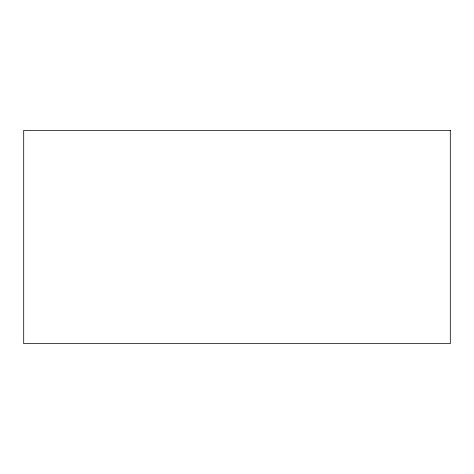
<?xml version="1.0" encoding="UTF-8"?>
<svg xmlns="http://www.w3.org/2000/svg" width="474" height="474" viewBox="0 0 474 474"><rect width="100%" height="100%" fill="white"/><g stroke="black" fill="none" stroke-linecap="round" stroke-linejoin="round"><path stroke-width="0.71" d="M450.3 130.35L23.7 130.35L23.7 343.65L450.3 343.65L450.3 130.35"/></g></svg>
